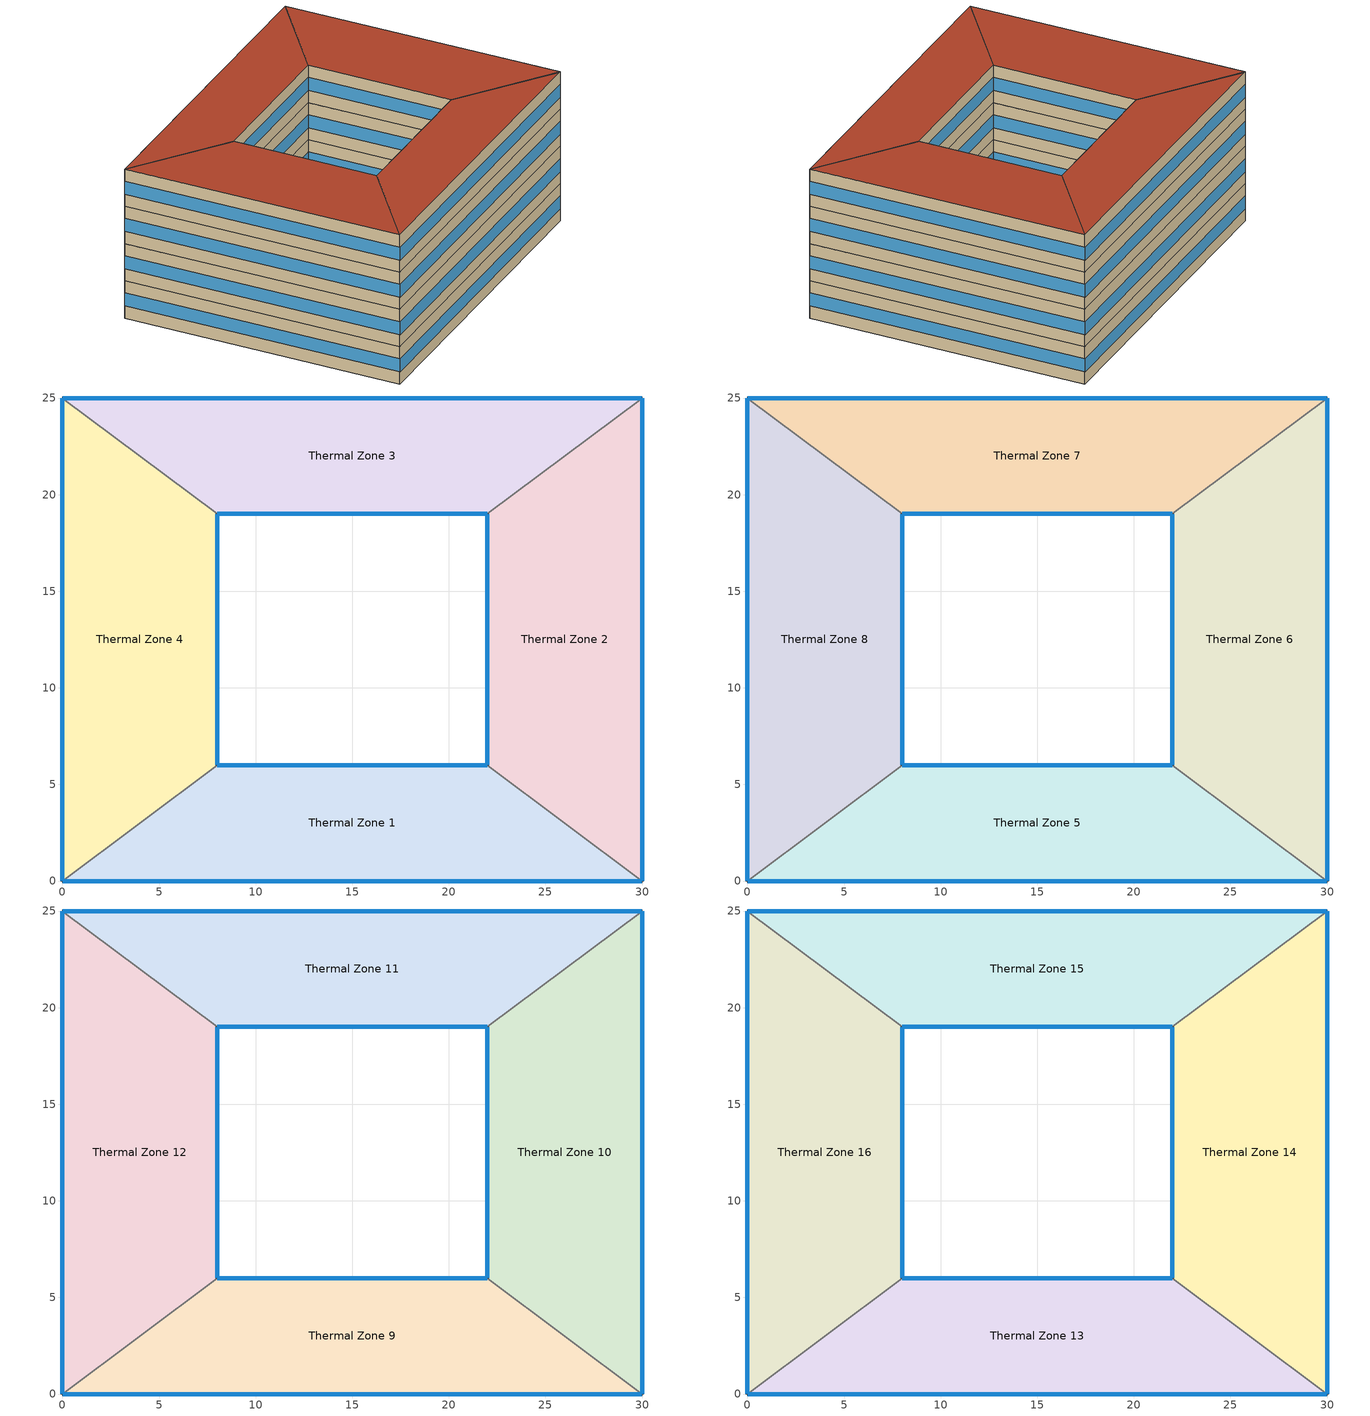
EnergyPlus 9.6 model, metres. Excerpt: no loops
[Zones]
Thermal Zone 1
 floor ground (ExtSlabCarpet): 0,0 8,6 22,6 30,0 z0
 wall outside (Ext Wall): 22,6 8,6 / 0,0 30,0 z0:3.5
 wall to Thermal Zone 4 (Interior Wall): 8,6 0,0 z0:3.5
 wall to Thermal Zone 2 (Interior Wall): 30,0 22,6 z0:3.5
 window (Ext Window): 21.99,6 8.01,6 / 0.01,0 29.99,0 z1.14:2.36
Thermal Zone 2
 floor ground (ExtSlabCarpet): 22,6 22,19 30,25 30,0 z0
 wall outside (Ext Wall): 22,19 22,6 / 30,0 30,25 z0:3.5
 wall to Thermal Zone 3 (Interior Wall): 30,25 22,19 z0:3.5
 window (Ext Window): 22,18.99 22,6.01 / 30,0.01 30,24.99 z1.14:2.36
Thermal Zone 3
 floor ground (ExtSlabCarpet): 8,19 0,25 30,25 22,19 z0
 wall outside (Ext Wall): 30,25 0,25 / 8,19 22,19 z0:3.5
 wall to Thermal Zone 4 (Interior Wall): 0,25 8,19 z0:3.5
 window (Ext Window): 29.99,25 0.01,25 / 8.01,19 21.99,19 z1.14:2.36
Thermal Zone 4
 floor ground (ExtSlabCarpet): 0,25 8,19 8,6 0,0 z0
 wall outside (Ext Wall): 8,6 8,19 / 0,25 0,0 z0:3.5
 window (Ext Window): 8,6.01 8,18.99 / 0,24.99 0,0.01 z1.14:2.36
Thermal Zone 5
 floor to Thermal Zone 1 (Interior Floor): 0,0 8,6 22,6 30,0 z3.5
 wall outside (Ext Wall): 22,6 8,6 / 0,0 30,0 z3.5:7
 wall to Thermal Zone 8 (Interior Wall): 8,6 0,0 z3.5:7
 wall to Thermal Zone 6 (Interior Wall): 30,0 22,6 z3.5:7
 window (Ext Window): 21.99,6 8.01,6 / 0.01,0 29.99,0 z4.64:5.86
Thermal Zone 6
 floor to Thermal Zone 2 (Interior Floor): 22,6 22,19 30,25 30,0 z3.5
 wall outside (Ext Wall): 22,19 22,6 / 30,0 30,25 z3.5:7
 wall to Thermal Zone 7 (Interior Wall): 30,25 22,19 z3.5:7
 window (Ext Window): 22,18.99 22,6.01 / 30,0.01 30,24.99 z4.64:5.86
Thermal Zone 7
 floor to Thermal Zone 3 (Interior Floor): 8,19 0,25 30,25 22,19 z3.5
 wall outside (Ext Wall): 30,25 0,25 / 8,19 22,19 z3.5:7
 wall to Thermal Zone 8 (Interior Wall): 0,25 8,19 z3.5:7
 window (Ext Window): 29.99,25 0.01,25 / 8.01,19 21.99,19 z4.64:5.86
Thermal Zone 8
 floor to Thermal Zone 4 (Interior Floor): 0,25 8,19 8,6 0,0 z3.5
 wall outside (Ext Wall): 8,6 8,19 / 0,25 0,0 z3.5:7
 window (Ext Window): 8,6.01 8,18.99 / 0,24.99 0,0.01 z4.64:5.86
Thermal Zone 9
 floor to Thermal Zone 5 (Interior Floor): 0,0 8,6 22,6 30,0 z7
 wall outside (Ext Wall): 22,6 8,6 / 0,0 30,0 z7:10.5
 wall to Thermal Zone 12 (Interior Wall): 8,6 0,0 z7:10.5
 wall to Thermal Zone 10 (Interior Wall): 30,0 22,6 z7:10.5
 window (Ext Window): 21.99,6 8.01,6 / 0.01,0 29.99,0 z8.14:9.36
Thermal Zone 10
 floor to Thermal Zone 6 (Interior Floor): 22,6 22,19 30,25 30,0 z7
 wall outside (Ext Wall): 22,19 22,6 / 30,0 30,25 z7:10.5
 wall to Thermal Zone 11 (Interior Wall): 30,25 22,19 z7:10.5
 window (Ext Window): 22,18.99 22,6.01 / 30,0.01 30,24.99 z8.14:9.36
Thermal Zone 11
 floor to Thermal Zone 7 (Interior Floor): 8,19 0,25 30,25 22,19 z7
 wall outside (Ext Wall): 30,25 0,25 / 8,19 22,19 z7:10.5
 wall to Thermal Zone 12 (Interior Wall): 0,25 8,19 z7:10.5
 window (Ext Window): 29.99,25 0.01,25 / 8.01,19 21.99,19 z8.14:9.36
Thermal Zone 12
 floor to Thermal Zone 8 (Interior Floor): 0,25 8,19 8,6 0,0 z7
 wall outside (Ext Wall): 8,6 8,19 / 0,25 0,0 z7:10.5
 window (Ext Window): 8,6.01 8,18.99 / 0,24.99 0,0.01 z8.14:9.36
Thermal Zone 13
 floor to Thermal Zone 9 (Interior Floor): 0,0 8,6 22,6 30,0 z10.5
 wall outside (Ext Wall): 22,6 8,6 / 0,0 30,0 z10.5:14
 wall to Thermal Zone 16 (Interior Wall): 8,6 0,0 z10.5:14
 wall to Thermal Zone 14 (Interior Wall): 30,0 22,6 z10.5:14
 window (Ext Window): 21.99,6 8.01,6 / 0.01,0 29.99,0 z11.64:12.86
 roof outside (Ext Roof): 30,0 22,6 8,6 0,0 z14
Thermal Zone 14
 floor to Thermal Zone 10 (Interior Floor): 22,6 22,19 30,25 30,0 z10.5
 wall outside (Ext Wall): 22,19 22,6 / 30,0 30,25 z10.5:14
 wall to Thermal Zone 15 (Interior Wall): 30,25 22,19 z10.5:14
 window (Ext Window): 22,18.99 22,6.01 / 30,0.01 30,24.99 z11.64:12.86
 roof outside (Ext Roof): 30,0 30,25 22,19 22,6 z14
Thermal Zone 15
 floor to Thermal Zone 11 (Interior Floor): 8,19 0,25 30,25 22,19 z10.5
 wall outside (Ext Wall): 30,25 0,25 / 8,19 22,19 z10.5:14
 wall to Thermal Zone 16 (Interior Wall): 0,25 8,19 z10.5:14
 window (Ext Window): 29.99,25 0.01,25 / 8.01,19 21.99,19 z11.64:12.86
 roof outside (Ext Roof): 22,19 30,25 0,25 8,19 z14
Thermal Zone 16
 floor to Thermal Zone 12 (Interior Floor): 0,25 8,19 8,6 0,0 z10.5
 wall outside (Ext Wall): 8,6 8,19 / 0,25 0,0 z10.5:14
 window (Ext Window): 8,6.01 8,18.99 / 0,24.99 0,0.01 z11.64:12.86
 roof outside (Ext Roof): 0,0 8,6 8,19 0,25 z14
[Building]
Building 1: North Axis {deg}=-0
[Site:Location]
Washington Dc Dulles IntL Ar: Latitude {deg}=38.98; Longitude {deg}=-77.47; Time Zone {hr}=-5; Elevation {m}=82
[SizingPeriod:DesignDay] Day of Month=21; Dry-Bulb Temperature Range Modifier Type=DefaultMultipliers; Barometric Pressure {Pa}=86790; Rain Indicator=No; Snow Indicator=No; Daylight Saving Time Indicator=No; Begin Environment Reset Mode=FullResetAtBeginEnvironment
Name | Month | Day Type | Maximum Dry-Bulb Temperature {C} | Daily Dry-Bulb Temperature Range {deltaC} | Humidity Condition Type | Wetbulb or DewPoint at Maximum Dry-Bulb {C} | Wind Speed {m/s} | Wind Direction {deg} | Solar Model Indicator | ASHRAE Clear Sky Optical Depth for Beam Irradiance (taub) | ASHRAE Clear Sky Optical Depth for Diffuse Irradiance (taud) | Enthalpy at Maximum Dry-Bulb {J/kg} | Sky Clearness
SALT-LAKE-CITY-IAP Ann Clg .4% Condns DB=>MWB | 7 | SummerDesignDay | 36.5 | 14.4 | Wetbulb | 17.1 | 5 | 340 | ASHRAETau | 0.339 | 2.366
SALT-LAKE-CITY-IAP Ann Clg .4% Condns DP=>MDB | 7 | SummerDesignDay | 22.5 | 14.4 | Dewpoint | 15.6 | 5 | 340 | ASHRAETau | 0.339 | 2.366
SALT-LAKE-CITY-IAP Ann Clg .4% Condns Enth=>MDB | 7 | SummerDesignDay | 30.8 | 14.4 | Enthalpy |  | 5 | 340 | ASHRAETau | 0.339 | 2.366 | 59300
SALT-LAKE-CITY-IAP Ann Clg .4% Condns WB=>MDB | 7 | SummerDesignDay | 31.2 | 14.4 | Wetbulb | 19 | 5 | 340 | ASHRAETau | 0.339 | 2.366
SALT-LAKE-CITY-IAP Ann Htg 99.6% Condns DB | 1 | WinterDesignDay | -12.4 | 0 | Wetbulb | -12.4 | 2.6 | 140 | ASHRAEClearSky |  |  |  | 0
SALT-LAKE-CITY-IAP Ann Htg Wind 99.6% Condns WS=>MCDB | 1 | WinterDesignDay | 6.8 | 0 | Wetbulb | 6.8 | 12.4 | 140 | ASHRAEClearSky |  |  |  | 0
SALT-LAKE-CITY-IAP Ann Hum_n 99.6% Condns DP=>MCDB | 1 | WinterDesignDay | -10.7 | 0 | Dewpoint | -16.2 | 2.6 | 140 | ASHRAEClearSky |  |  |  | 0
[Material] Thermal Absorptance=0.9
Name | Roughness | Thickness m | Conductivity W/m-K | Density kg/m3 | Specific Heat J/kg-K | Solar Absorptance | Visible Absorptance
wall brick | Smooth | 0.25 | 0.7 | 1800 | 829 | 0.65 | 0.65
roof concrete | MediumRough | 0.3 | 0.5 | 2243 | 837 | 0.65 | 0.65
Wall Insulation [44]; Roof Insulation [44] | MediumRough | 0.1104 | 0.0432 | 91 | 837 | 0.5 | 0.5
F16 Acoustic tile | MediumSmooth | 0.0191 | 0.06 | 368 | 590 | 0.3 | 0.3
M11 100mm lightweight concrete | MediumRough | 0.1016 | 0.53 | 1280 | 840 | 0.5 | 0.5
MAT-CC05 4 HW CONCRETE | Rough | 0.1016 | 1.311 | 2240 | 836.8 | 0.85 | 0.85
G01a 19mm gypsum board | MediumSmooth | 0.019 | 0.16 | 800 | 1090 | 0.4 | 0.4
[Material:AirGap]
Name | Thermal Resistance m2-K/W
F04 Wall air space resistance | 0.15
F05 Ceiling air space resistance | 0.18
[Material:NoMass]
CP02 CARPET PAD: Roughness=Smooth; Thermal Resistance m2-K/W=0.1; Thermal Absorptance=0.9; Solar Absorptance=0.8; Visible Absorptance=0.8
[WindowMaterial:SimpleGlazingSystem]
Window Material Simple Glazing System: U-Factor W/m2-K=1.8; Solar Heat Gain Coefficient=0.35
[Construction]
Ext Roof: roof concrete, Roof Insulation [44]
Ext Wall: wall brick, Wall Insulation [44]
Ext Window: Window Material Simple Glazing System
ExtSlabCarpet: MAT-CC05 4 HW CONCRETE, CP02 CARPET PAD
Interior Floor: F16 Acoustic tile, F05 Ceiling air space resistance, M11 100mm lightweight concrete
Interior Wall: G01a 19mm gypsum board, F04 Wall air space resistance, G01a 19mm gypsum board
[Zone]
Thermal Zone 1; Thermal Zone 2; Thermal Zone 3; Thermal Zone 4: 0, 0, 0, 0, , 1, , , , , , Yes
Thermal Zone 5; Thermal Zone 6; Thermal Zone 7; Thermal Zone 8: 0, 0, 0, 3.5, , 1, , , , , , Yes
Thermal Zone 9; Thermal Zone 10; Thermal Zone 11; Thermal Zone 12: 0, 0, 0, 7, , 1, , , , , , Yes
Thermal Zone 13; Thermal Zone 14; Thermal Zone 15; Thermal Zone 16: 0, 0, 0, 10.5, , 1, , , , , , Yes
[AvailabilityManager:Scheduled] Schedule=Always On Discrete
VAV with Reheat 1 Availability Manager; Air Loop HVAC Outdoor Air System 1 Availability Manager
[Schedule:Constant]
Always On Discrete: Hourly Value=1
